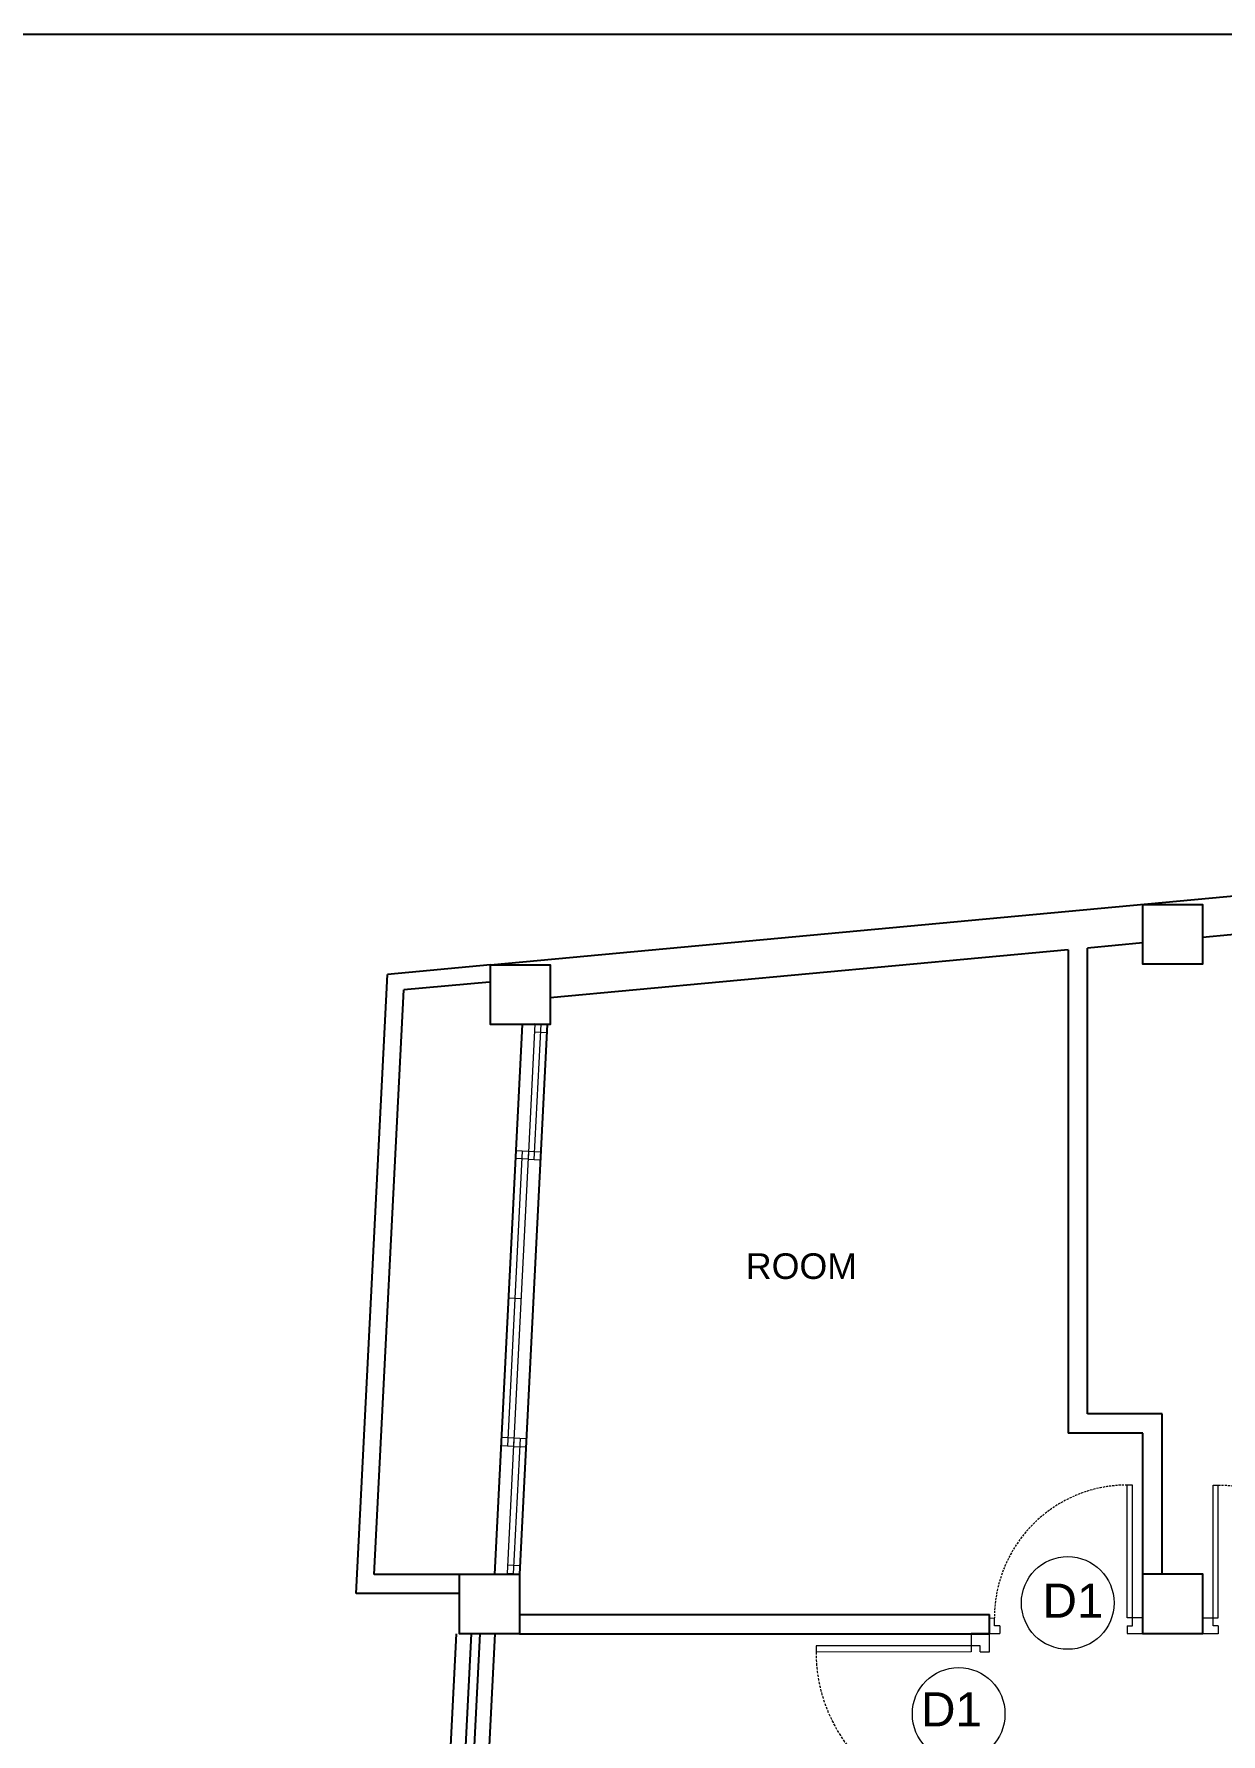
# Model space of a CAD drawing. Header units: inches. Extents: x -9985691 to 3643, y -3270716 to 4788.
# Drawn here: x -4985469.1 to -4985190.8, y -3264781.1 to -3264382.7 of the extents above; entities that cross this region are included whole.
import ezdxf

# ---------------------------------------------------------------- set-up
doc = ezdxf.new("R2010")
doc.units = ezdxf.units.IN
doc.header["$LTSCALE"] = 2
doc.header["$MEASUREMENT"] = 0
doc.linetypes.add('HIDDEN', pattern=[0.375, 0.25, -0.125])
doc.layers.get('0').update_dxf_attribs({"linetype": 'CONTINUOUS'})
for name, color, linetype, lineweight in [('Annotate-Lite.w', 177, 'CONTINUOUS', 9), ('Door-Window', 47, 'CONTINUOUS', 15), ('Door-Window.w', 4, 'CONTINUOUS', 15), ('TEXT', 181, 'CONTINUOUS', 25)]:
    doc.layers.add(name, color=color, linetype=linetype, lineweight=lineweight)
doc.styles.add('arial.', font='arial.ttf')
doc.styles.add('gaurav', font='arial.ttf')

# ---------------------------------------------------------------- blocks, each defined once
blk = doc.blocks.new('3-0')
at = {"ltscale": 3}
for p, q in [((11063.05, 10097.68), (11065.97, 10099.9)), ((11065.97, 10099.9), (11066.71, 10098.92)), ((11063.05, 10097.68), (11064.53, 10095.73)), ((11065.99, 10096.84), (11064.53, 10095.73)), ((11065.25, 10097.81), (11066.71, 10098.92)), ((11065.99, 10096.84), (11065.25, 10097.81)), ((11085.5, 10074.13), (11110.32, 10092.96)), ((11111.05, 10091.97), (11110.32, 10092.96)), ((11086.24, 10073.15), (11111.05, 10091.97)), ((11084.04, 10073.02), (11082.57, 10071.91)), ((11084.04, 10073.02), (11084.78, 10072.04)), ((11084.78, 10072.04), (11086.24, 10073.15)), ((11086.24, 10073.15), (11085.5, 10074.13)), ((11087.72, 10071.2), (11086.24, 10073.15)), ((11082.57, 10071.91), (11084.79, 10068.98)), ((11084.79, 10068.98), (11087.72, 10071.2))]:
    blk.add_line(p, q, dxfattribs=at)
at = {"layer": 'Door-Window.w', "color": 9, "linetype": 'HIDDEN', "lineweight": 18}
blk.add_arc((11085.5, 10074.13), 31.16, 37.1906, 127.1465, dxfattribs=at)
blk = doc.blocks.new('sd')
at = {"layer": 'Door-Window'}
for p, q in [((0, 135), (0, 102)), ((3, 135), (0, 135)), ((3, 133), (0, 133)), ((1.5, 102), (1.5, 135)), ((3, 135), (3, 102)), ((-1.5, 104), (-1.5, 32)), ((0, 104), (3, 104)), ((0, 102), (-3, 102)), ((0, 102), (3, 102)), ((0, 68), (-3, 68)), ((0, 34), (-3, 34)), ((0, 34), (0, 1)), ((3, 34), (0, 34)), ((1.5, 34), (1.5, 1)), ((3, 34), (3, 1)), ((0, 32), (3, 32)), ((3, 3), (0, 3)), ((3, 1), (0, 1))]:
    blk.add_line(p, q, dxfattribs=at)
blk.add_lwpolyline([(-3, 104), (0, 104), (0, 32), (-3, 32)], close=True, dxfattribs=at)

msp = doc.modelspace()

# ---------------------------------------------------------------- linework, layer by layer
at = {"ltscale": 0.5}
for p, q in [((-4985362.09, -3264600.8), (-4985088.51, -3264575.48)), ((-4985102.51, -3264585.81), (-4985195.14, -3264594.39)), ((-4985226.64, -3264597.3), (-4985348.09, -3264608.55)), ((-4985226.64, -3264597.3), (-4985226.64, -3264710.55)), ((-4985209.14, -3264595.68), (-4985222.14, -3264596.89)), ((-4985222.14, -3264706.05), (-4985222.14, -3264596.89)), ((-4985393.57, -3264748.16), (-4985386.23, -3264603.04)), ((-4985362.09, -3264600.8), (-4985386.23, -3264603.04)), ((-4985389.34, -3264743.66), (-4985382.41, -3264606.7)), ((-4985362.29, -3264604.84), (-4985382.41, -3264606.7)), ((-4985361.09, -3264743.58), (-4985354.58, -3264614.8)), ((-4985348.79, -3264614.8), (-4985355.31, -3264743.58)), ((-4985204.64, -3264706.05), (-4985222.14, -3264706.05)), ((-4985204.64, -3264743.55), (-4985204.64, -3264706.05)), ((-4985209.14, -3264710.55), (-4985226.64, -3264710.55)), ((-4985209.14, -3264743.55), (-4985209.14, -3264710.55)), ((-4985369.32, -3264743.66), (-4985389.34, -3264743.66)), ((-4985369.32, -3264748.16), (-4985393.57, -3264748.16)), ((-4985355.31, -3264753.05), (-4985245.14, -3264753.05)), ((-4985245.14, -3264757.55), (-4985245.14, -3264753.05)), ((-4985372.14, -3264799.51), (-4985370.02, -3264757.55)), ((-4985368.64, -3264799.51), (-4985366.52, -3264757.58)), ((-4985366.63, -3264799.51), (-4985364.51, -3264757.58)), ((-4985363.13, -3264799.51), (-4985361.01, -3264757.58)), ((-4985361.01, -3264757.55), (-4985361.01, -3264757.58)), ((-4985355.31, -3264757.55), (-4985245.14, -3264757.55))]:
    msp.add_line(p, q, dxfattribs=at)
for points in [[(-4986027.68, -3264382.67), (-4984936.85, -3264382.67), (-4984936.85, -3264982.93), (-4986027.68, -3264982.93)], [(-4985209.14, -3264586.64), (-4985195.14, -3264586.64), (-4985195.14, -3264600.64), (-4985209.14, -3264600.64)], [(-4985362.09, -3264600.8), (-4985348.09, -3264600.8), (-4985348.09, -3264614.8), (-4985362.09, -3264614.8)], [(-4985369.31, -3264743.58), (-4985355.31, -3264743.58), (-4985355.31, -3264757.58), (-4985369.31, -3264757.58)], [(-4985209.14, -3264743.55), (-4985195.14, -3264743.55), (-4985195.14, -3264757.55), (-4985209.14, -3264757.55)]]:
    msp.add_lwpolyline(points, close=True, dxfattribs=at)
at = {"layer": 'Annotate-Lite.w', "ltscale": 0.005}
for centre in [(-4985226.76, -3264750.35), (-4985252.33, -3264776.37)]:
    msp.add_circle(centre, 10.86, dxfattribs=at)

# ---------------------------------------------------------------- block references
at = {"layer": 'Door-Window', "xscale": 0.962263957150142, "yscale": 0.962263957150142, "zscale": 0.962263957150142, "rotation": 357.103112269067}
msp.add_blockref('sd', (-4985358.24, -3264744.4), dxfattribs=at)
at = {"layer": 'Door-Window.w', "linetype": 'ByBlock'}
for p, xscale, yscale, zscale, rotation in [((-4983878.64, -3279670.39), 0.9997907822581935, 0.9997907820225784, 0.999790782221304, 52.84757570259109), ((-4986515.7, -3279671.28), -0.9997910039992908, 0.9997910037636757, 0.9997910039624013, 307.1905952263768), ((-4967846.82, -3263205.3), 1.166422579271049, 1.166422578996165, 1.166422579228012, 142.8475757026006)]:
    msp.add_blockref('3-0', p, dxfattribs=dict(at, xscale=xscale, yscale=yscale, zscale=zscale, rotation=rotation))

# ---------------------------------------------------------------- texts
at = {"layer": 'Annotate-Lite.w', "ltscale": 0.005, "char_height": 8, "style": 'gaurav'}
for insert, attachment_point in [((-4985232.68, -3264745.8), 1), ((-4985246.86, -3264771.28), 3)]:
    msp.add_mtext_dynamic_manual_height_columns('D1', width=8, gutter_width=100, heights=[0], dxfattribs=dict(at, insert=insert, attachment_point=attachment_point))
at = {"layer": 'TEXT', "lineweight": -2, "insert": (-4985289.19, -3264671.46), "char_height": 6, "attachment_point": 5, "style": 'arial.'}
msp.add_mtext_dynamic_manual_height_columns('ROOM', width=45.7314, gutter_width=30, heights=[0], dxfattribs=at)

doc.saveas('drawing.dxf')
